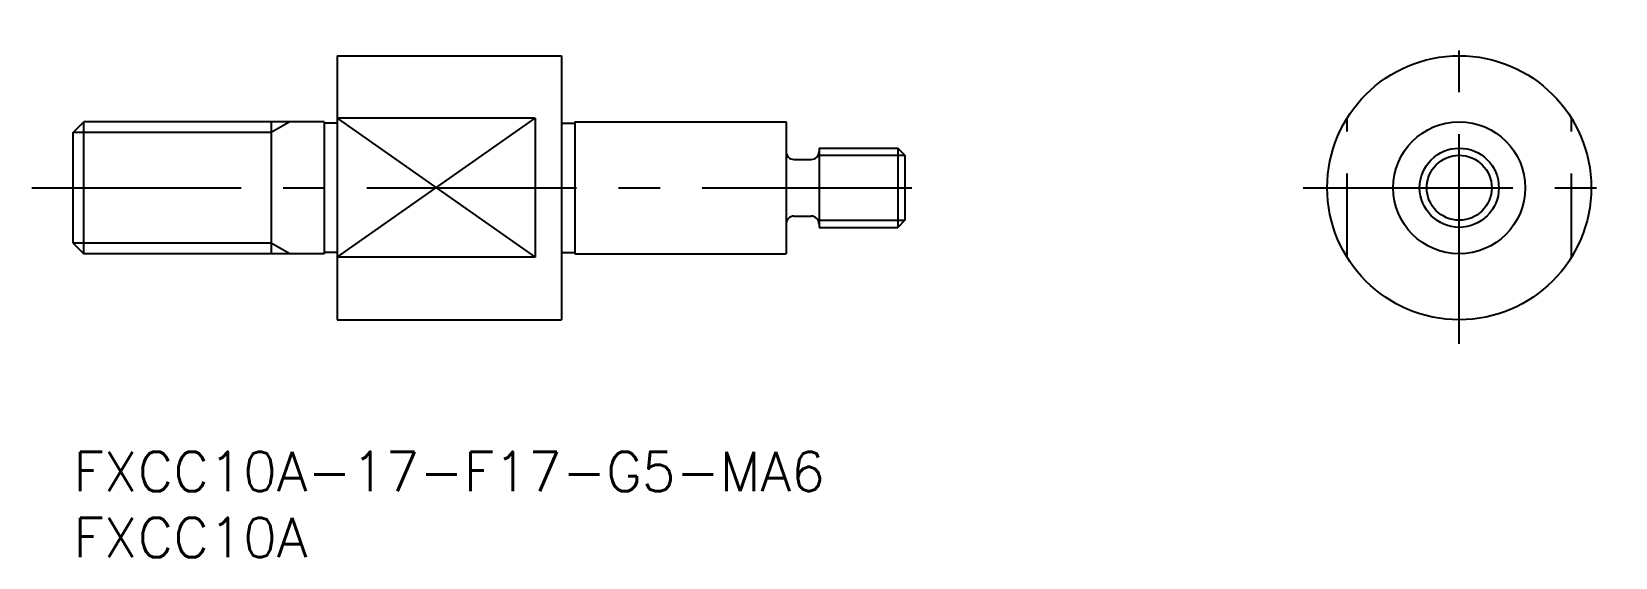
# Model space of a CAD drawing. Extents: x -3 to 117, y -8 to 32.
import ezdxf

# ---------------------------------------------------------------- set-up
doc = ezdxf.new("R2010")
doc.units = 0
doc.header["$LTSCALE"] = 0.5
doc.linetypes.add('CENTER', pattern=[50.8, 31.75, -6.35, 6.35, -6.35])
doc.linetypes.add('DASHED', pattern=[19.05, 12.7, -6.35])
for name, color, linetype in [('MSM_CENTER', 1, 'CENTER'), ('MSM_CONTINUOUS', 7, 'CONTINUOUS'), ('MSM_DASHED', 4, 'DASHED'), ('MSM_NARROW', 5, 'CONTINUOUS'), ('MSM_PART_NUMBER', 7, 'CONTINUOUS')]:
    doc.layers.add(name, color=color, linetype=linetype)
doc.styles.get("Standard").update_dxf_attribs({"font": 'txt.shx', "height": 3, "bigfont": 'bigfont.shx'})

# ---------------------------------------------------------------- blocks, each defined once
blk = doc.blocks.new('*U3')
at = {"layer": 'MSM_PART_NUMBER'}
blk.add_text('FXCC10A-17-F17-G5-MA6', height=3, dxfattribs=at).set_placement((0, -3))
blk = doc.blocks.new('*U4')
at = {"layer": 'MSM_PART_NUMBER'}
blk.add_text('FXCC10A', height=3, dxfattribs=at).set_placement((0, -8))

msp = doc.modelspace()

# ---------------------------------------------------------------- linework, layer by layer
at = {"layer": 'MSM_CENTER'}
for p, q in [((105, 8.18), (105, 31.82)), ((-3.15, 20), (66.15, 20)), ((93.18, 20), (116.82, 20))]:
    msp.add_line(p, q, dxfattribs=at)
at = {"layer": 'MSM_CONTINUOUS'}
for p, q in [((20, 30), (20, 10)), ((20, 30), (37, 30)), ((37, 30), (37, 10)), ((35, 25.27), (20, 25.27)), ((35, 25.27), (35, 14.73)), ((0, 24.19), (0.81, 25)), ((0, 15.81), (0, 24.19)), ((0.81, 15), (0.81, 25)), ((19, 25), (0.81, 25)), ((15, 25), (15, 15)), ((19, 25), (19, 15)), ((20, 24.9), (19, 24.9)), ((37, 24.9), (38, 24.9)), ((38, 25), (54, 25)), ((38, 25), (38, 15)), ((54, 25), (54, 15)), ((56.5, 23), (62.46, 23)), ((56.5, 23), (56.5, 17)), ((62.46, 23), (62.46, 17)), ((63, 22.46), (62.46, 23)), ((54.6, 22.15), (55.9, 22.15)), ((63, 22.46), (63, 17.54)), ((54.6, 17.85), (55.9, 17.85)), ((56.5, 17), (62.46, 17)), ((63, 17.54), (62.46, 17)), ((0, 15.81), (0.81, 15)), ((19, 15), (0.81, 15)), ((20, 15.1), (19, 15.1)), ((35, 14.73), (20, 14.73)), ((37, 15.1), (38, 15.1)), ((38, 15), (54, 15)), ((20, 10), (37, 10))]:
    msp.add_line(p, q, dxfattribs=at)
for radius in [10, 5, 3]:
    msp.add_circle((105, 20), radius, dxfattribs=at)
for centre, start, end in [((54.6, 22.75), 180, 270), ((55.9, 22.75), 270, 360), ((54.6, 17.25), 90, 180), ((55.9, 17.25), 360, 90)]:
    msp.add_arc(centre, 0.6, start, end, dxfattribs=at)
at = {"layer": 'MSM_DASHED'}
for p, q in [((96.5, 14.73), (96.5, 25.27)), ((113.5, 14.73), (113.5, 25.27))]:
    msp.add_line(p, q, dxfattribs=at)
at = {"layer": 'MSM_NARROW'}
for p, q in [((20, 25.27), (35, 14.73)), ((20, 14.73), (35, 25.27)), ((15, 24.19), (0, 24.19)), ((16.41, 25), (15, 24.19)), ((56.5, 22.46), (63, 22.46)), ((56.5, 17.54), (63, 17.54)), ((15, 15.81), (0, 15.81)), ((16.41, 15), (15, 15.81))]:
    msp.add_line(p, q, dxfattribs=at)
msp.add_circle((105, 20), 2.46, dxfattribs=at)

# ---------------------------------------------------------------- block references
at = {"layer": 'MSM_CONTINUOUS'}
for name in ['*U3', '*U4']:
    msp.add_blockref(name, (0, 0), dxfattribs=at)

doc.saveas('drawing.dxf')
